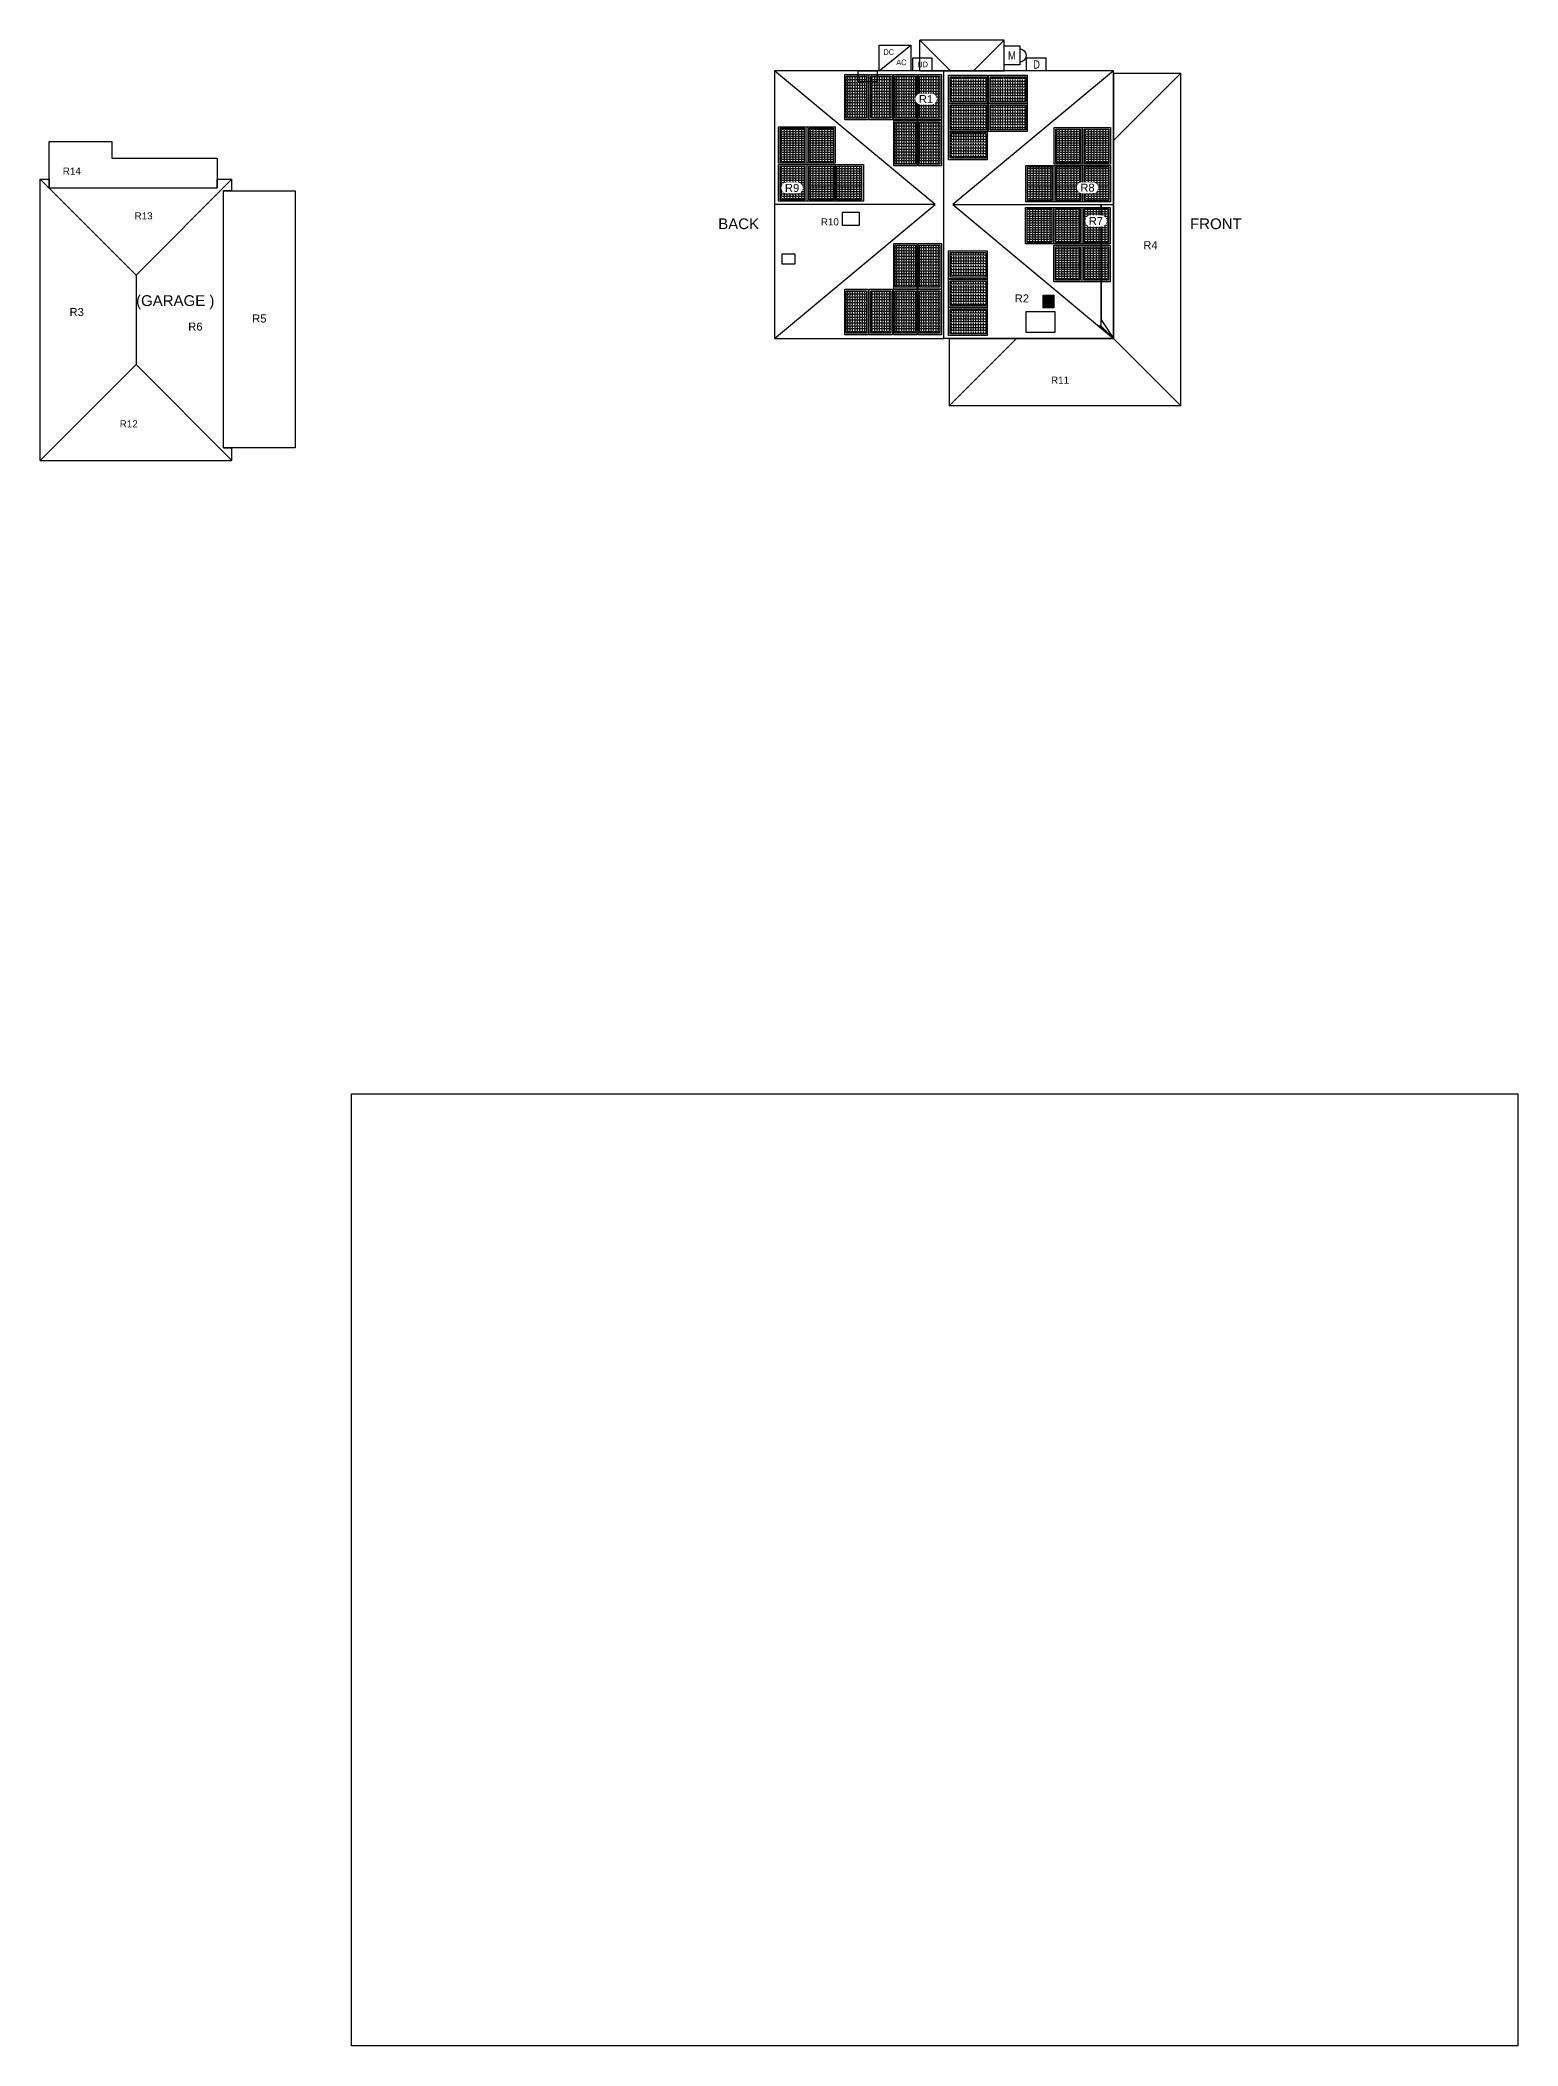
# Model space of a CAD drawing. Header units: feet. Extents: x -13431 to 10655, y 10829 to 29871.
# Drawn here: x 5093 to 7198, y 10829 to 13686 of the extents above; entities that cross this region are included whole.
import ezdxf
from ezdxf.enums import TextEntityAlignment as Align

# ---------------------------------------------------------------- set-up
doc = ezdxf.new("R2010")
doc.units = ezdxf.units.FT
doc.header["$MEASUREMENT"] = 0
doc.set_wipeout_variables(frame=1)
for name, color, linetype in [('E - MODULE', 7, 'Continuous'), ('MODULE FRAME', 9, 'Continuous'), ('MODULE HATCH', 7, 'Continuous'), ('N - ROOF NUMBERS', 7, 'Continuous'), ('R - ROOF LINES', 7, 'Continuous'), ('Z - TITLEBLOCK TXT', 7, 'Continuous')]:
    doc.layers.add(name, color=color, linetype=linetype)
doc.styles.add('PAPER SPACE TXT', font='technic_.ttf', dxfattribs={"height": 0.125})
doc.styles.add('TITLE BBLOCK TEXT', font='ARIALUNI.TTF')
picture_1 = doc.add_image_def('image2.png', size_in_pixel=(490, 400))

# ---------------------------------------------------------------- blocks, each defined once
blk = doc.blocks.new('ROOF5_ID')
at = {"color": 3}
blk.add_wipeout([(-7.3, -6.7), (-5.7, -6.7), (-4.2, -6.7), (-2.6, -6.7), (-1, -6.7), (0.6, -6.7), (2.1, -6.7), (3.7, -6.7), (5.3, -6.7), (6.9, -6.7), (8.4, -6.6), (9.9, -6.3), (11.4, -5.6), (12.6, -4.6), (13.7, -3.5), (14.5, -2.1), (15, -0.6), (15.2, 0.9), (15, 2.5), (14.6, 4), (13.9, 5.4), (12.9, 6.6), (11.7, 7.6), (10.4, 8.4), (8.9, 8.9), (7.3, 9), (5.7, 9), (4.2, 9), (2.6, 9), (1, 9), (-0.6, 9), (-2.1, 9), (-3.7, 9), (-5.3, 9), (-6.9, 9), (-8.4, 8.9), (-9.9, 8.5), (-11.4, 7.9), (-12.6, 6.9), (-13.7, 5.8), (-14.5, 4.4), (-15, 2.9), (-15.2, 1.4), (-15, -0.2), (-14.6, -1.7), (-13.9, -3.1), (-12.9, -4.3), (-11.7, -5.3), (-10.4, -6.1), (-8.9, -6.6)], dxfattribs=at)
at = {"layer": 'Z - TITLEBLOCK TXT', "color": 7, "style": 'TITLE BBLOCK TEXT'}
blk.add_text('R5', height=11.4, rotation=359.9886, dxfattribs=at).set_placement((0, 1.1), align=Align.MIDDLE_CENTER)
blk = doc.blocks.new('ROOF6_ID')
at = {"color": 3}
blk.add_wipeout([(-7.3, -6.7), (-5.7, -6.7), (-4.2, -6.7), (-2.6, -6.7), (-1, -6.7), (0.6, -6.7), (2.1, -6.7), (3.7, -6.7), (5.3, -6.7), (6.9, -6.7), (8.4, -6.6), (9.9, -6.3), (11.4, -5.6), (12.6, -4.6), (13.7, -3.5), (14.5, -2.1), (15, -0.6), (15.2, 0.9), (15, 2.5), (14.6, 4), (13.9, 5.4), (12.9, 6.6), (11.7, 7.6), (10.4, 8.4), (8.9, 8.9), (7.3, 9), (5.7, 9), (4.2, 9), (2.6, 9), (1, 9), (-0.6, 9), (-2.1, 9), (-3.7, 9), (-5.3, 9), (-6.9, 9), (-8.4, 8.9), (-9.9, 8.5), (-11.4, 7.9), (-12.6, 6.9), (-13.7, 5.8), (-14.5, 4.4), (-15, 2.9), (-15.2, 1.4), (-15, -0.2), (-14.6, -1.7), (-13.9, -3.1), (-12.9, -4.3), (-11.7, -5.3), (-10.4, -6.1), (-8.9, -6.6)], dxfattribs=at)
at = {"layer": 'Z - TITLEBLOCK TXT', "color": 7, "style": 'TITLE BBLOCK TEXT'}
blk.add_text('R6', height=11.4, rotation=359.9886, dxfattribs=at).set_placement((0, 1.1), align=Align.MIDDLE_CENTER)
blk = doc.blocks.new('ROOF13_ID')
at = {"color": 3}
blk.add_wipeout([(7.3, 7.9), (8.9, 7.7), (10.4, 7.2), (11.7, 6.5), (12.9, 5.5), (13.9, 4.3), (14.6, 2.9), (15, 1.3), (15.2, -0.2), (15, -1.8), (14.5, -3.3), (13.7, -4.6), (12.6, -5.8), (11.4, -6.7), (9.9, -7.4), (8.4, -7.8), (6.9, -7.9), (5.3, -7.9), (3.7, -7.9), (2.1, -7.9), (0.6, -7.9), (-1, -7.9), (-2.6, -7.9), (-4.2, -7.9), (-5.7, -7.9), (-7.3, -7.9), (-8.9, -7.7), (-10.4, -7.2), (-11.7, -6.5), (-12.9, -5.5), (-13.9, -4.3), (-14.6, -2.9), (-15, -1.3), (-15.2, 0.2), (-15, 1.8), (-14.5, 3.3), (-13.7, 4.6), (-12.6, 5.8), (-11.4, 6.7), (-9.9, 7.4), (-8.4, 7.8), (-6.9, 7.9), (-5.3, 7.9), (-3.7, 7.9), (-2.1, 7.9), (-0.6, 7.9), (1, 7.9), (2.6, 7.9), (4.2, 7.9), (5.7, 7.9)], dxfattribs=at)
at = {"layer": 'Z - TITLEBLOCK TXT', "color": 7, "style": 'TITLE BBLOCK TEXT'}
blk.add_text('R13', height=10.03, rotation=359.9886, dxfattribs=at).set_placement((0.1, 0), align=Align.MIDDLE_CENTER)
blk = doc.blocks.new('ROOF3_ID')
at = {"color": 3}
blk.add_wipeout([(-7.3, -7.4), (-5.7, -7.4), (-4.2, -7.4), (-2.6, -7.4), (-1, -7.4), (0.6, -7.4), (2.1, -7.4), (3.7, -7.4), (5.3, -7.4), (6.9, -7.4), (8.4, -7.3), (9.9, -7), (11.4, -6.3), (12.6, -5.3), (13.7, -4.2), (14.5, -2.8), (15, -1.3), (15.2, 0.2), (15, 1.8), (14.6, 3.3), (13.9, 4.7), (12.9, 5.9), (11.7, 6.9), (10.4, 7.7), (8.9, 8.2), (7.3, 8.3), (5.7, 8.3), (4.2, 8.3), (2.6, 8.3), (1, 8.3), (-0.6, 8.3), (-2.1, 8.3), (-3.7, 8.3), (-5.3, 8.3), (-6.9, 8.3), (-8.4, 8.2), (-9.9, 7.9), (-11.4, 7.2), (-12.6, 6.2), (-13.7, 5.1), (-14.5, 3.7), (-15, 2.2), (-15.2, 0.7), (-15, -0.9), (-14.6, -2.4), (-13.9, -3.8), (-12.9, -5), (-11.7, -6), (-10.4, -6.8), (-8.9, -7.3)], dxfattribs=at)
at = {"layer": 'Z - TITLEBLOCK TXT', "color": 7, "style": 'TITLE BBLOCK TEXT'}
blk.add_text('R3', height=11.4, rotation=359.9886, dxfattribs=at).set_placement((0, 0.5), align=Align.MIDDLE_CENTER)
blk = doc.blocks.new('ROOF12_ID')
at = {"color": 3}
blk.add_wipeout([(7.5, 7.9), (9.1, 7.7), (10.6, 7.2), (12, 6.5), (13.2, 5.5), (14.1, 4.3), (14.9, 2.9), (15.3, 1.3), (15.4, -0.2), (15.2, -1.8), (14.7, -3.3), (13.9, -4.6), (12.8, -5.8), (11.6, -6.7), (10.2, -7.4), (8.7, -7.8), (7.1, -7.9), (5.5, -7.9), (3.9, -7.9), (2.4, -7.9), (0.8, -7.9), (-0.8, -7.9), (-2.3, -7.9), (-3.9, -7.9), (-5.5, -7.9), (-7.1, -7.9), (-8.6, -7.7), (-10.1, -7.2), (-11.5, -6.5), (-12.7, -5.5), (-13.7, -4.3), (-14.4, -2.9), (-14.8, -1.3), (-14.9, 0.2), (-14.7, 1.8), (-14.2, 3.3), (-13.4, 4.6), (-12.4, 5.8), (-11.1, 6.7), (-9.7, 7.4), (-8.2, 7.8), (-6.6, 7.9), (-5.1, 7.9), (-3.5, 7.9), (-1.9, 7.9), (-0.3, 7.9), (1.2, 7.9), (2.8, 7.9), (4.4, 7.9), (6, 7.9)], dxfattribs=at)
at = {"layer": 'Z - TITLEBLOCK TXT', "color": 7, "style": 'TITLE BBLOCK TEXT'}
blk.add_text('R12', height=10.03, rotation=359.9886, dxfattribs=at).set_placement((0.3, 0), align=Align.MIDDLE_CENTER)
blk = doc.blocks.new('ROOF14_ID')
at = {"color": 3}
blk.add_wipeout([(7.3, 7.9), (8.9, 7.7), (10.4, 7.2), (11.7, 6.5), (12.9, 5.5), (13.9, 4.3), (14.6, 2.9), (15, 1.3), (15.2, -0.2), (15, -1.8), (14.5, -3.3), (13.7, -4.6), (12.6, -5.8), (11.4, -6.7), (9.9, -7.4), (8.4, -7.8), (6.9, -7.9), (5.3, -7.9), (3.7, -7.9), (2.1, -7.9), (0.6, -7.9), (-1, -7.9), (-2.6, -7.9), (-4.2, -7.9), (-5.7, -7.9), (-7.3, -7.9), (-8.9, -7.7), (-10.4, -7.2), (-11.7, -6.5), (-12.9, -5.5), (-13.9, -4.3), (-14.6, -2.9), (-15, -1.3), (-15.2, 0.2), (-15, 1.8), (-14.5, 3.3), (-13.7, 4.6), (-12.6, 5.8), (-11.4, 6.7), (-9.9, 7.4), (-8.4, 7.8), (-6.9, 7.9), (-5.3, 7.9), (-3.7, 7.9), (-2.1, 7.9), (-0.6, 7.9), (1, 7.9), (2.6, 7.9), (4.2, 7.9), (5.7, 7.9)], dxfattribs=at)
at = {"layer": 'Z - TITLEBLOCK TXT', "color": 7, "style": 'TITLE BBLOCK TEXT'}
blk.add_text('R14', height=10.03, rotation=359.9886, dxfattribs=at).set_placement((0.1, 0), align=Align.MIDDLE_CENTER)
blk = doc.blocks.new('ROOF9_ID')
at = {"color": 3}
blk.add_wipeout([(-7.3, -8.1), (-5.7, -8.1), (-4.2, -8.1), (-2.6, -8.1), (-1, -8.1), (0.6, -8.1), (2.1, -8.1), (3.7, -8.1), (5.3, -8.1), (6.9, -8.1), (8.4, -8), (9.9, -7.6), (11.4, -7), (12.6, -6), (13.7, -4.9), (14.5, -3.5), (15, -2), (15.2, -0.5), (15, 1.1), (14.6, 2.6), (13.9, 4), (12.9, 5.2), (11.7, 6.3), (10.4, 7), (8.9, 7.5), (7.3, 7.6), (5.7, 7.6), (4.2, 7.6), (2.6, 7.6), (1, 7.6), (-0.6, 7.6), (-2.1, 7.6), (-3.7, 7.6), (-5.3, 7.6), (-6.9, 7.6), (-8.4, 7.5), (-9.9, 7.2), (-11.4, 6.5), (-12.6, 5.6), (-13.7, 4.4), (-14.5, 3), (-15, 1.5), (-15.2, 0), (-15, -1.6), (-14.6, -3.1), (-13.9, -4.5), (-12.9, -5.7), (-11.7, -6.7), (-10.4, -7.5), (-8.9, -7.9)], dxfattribs=at)
at = {"layer": 'Z - TITLEBLOCK TXT', "color": 7, "style": 'TITLE BBLOCK TEXT'}
blk.add_text('R9', height=11.4, rotation=359.9886, dxfattribs=at).set_placement((0, -0.2), align=Align.MIDDLE_CENTER)
blk = doc.blocks.new('ROOF11_ID')
at = {"color": 3}
blk.add_wipeout([(7.5, 8.1), (9.1, 7.9), (10.6, 7.4), (12, 6.7), (13.2, 5.7), (14.1, 4.4), (14.9, 3), (15.3, 1.5), (15.4, 0), (15.2, -1.6), (14.7, -3.1), (13.9, -4.4), (12.8, -5.6), (11.6, -6.5), (10.2, -7.2), (8.7, -7.6), (7.1, -7.7), (5.5, -7.7), (3.9, -7.7), (2.4, -7.7), (0.8, -7.7), (-0.8, -7.7), (-2.3, -7.7), (-3.9, -7.7), (-5.5, -7.7), (-7.1, -7.7), (-8.6, -7.5), (-10.1, -7.1), (-11.5, -6.3), (-12.7, -5.3), (-13.7, -4.1), (-14.4, -2.7), (-14.8, -1.2), (-14.9, 0.4), (-14.7, 2), (-14.2, 3.5), (-13.4, 4.8), (-12.4, 6), (-11.1, 6.9), (-9.7, 7.6), (-8.2, 8), (-6.6, 8.1), (-5.1, 8.1), (-3.5, 8.1), (-1.9, 8.1), (-0.3, 8.1), (1.2, 8.1), (2.8, 8.1), (4.4, 8.1), (6, 8.1)], dxfattribs=at)
at = {"layer": 'Z - TITLEBLOCK TXT', "color": 7, "style": 'TITLE BBLOCK TEXT'}
blk.add_text('R11', height=10.03, rotation=359.9886, dxfattribs=at).set_placement((0.3, 0.2), align=Align.MIDDLE_CENTER)
blk = doc.blocks.new('ROOF1_ID')
at = {"color": 3}
blk.add_wipeout([(-7.5, -8.1), (-5.9, -8.1), (-4.4, -8.1), (-2.8, -8.1), (-1.2, -8.1), (0.3, -8.1), (1.9, -8.1), (3.5, -8.1), (5.1, -8.1), (6.6, -8.1), (8.2, -8), (9.7, -7.6), (11.1, -7), (12.4, -6), (13.4, -4.9), (14.2, -3.5), (14.7, -2), (14.9, -0.5), (14.8, 1.1), (14.4, 2.6), (13.7, 4), (12.7, 5.2), (11.5, 6.3), (10.1, 7), (8.6, 7.5), (7.1, 7.6), (5.5, 7.6), (3.9, 7.6), (2.4, 7.6), (0.8, 7.6), (-0.8, 7.6), (-2.4, 7.6), (-3.9, 7.6), (-5.5, 7.6), (-7.1, 7.6), (-8.6, 7.5), (-10.2, 7.2), (-11.6, 6.5), (-12.8, 5.6), (-13.9, 4.4), (-14.7, 3), (-15.2, 1.5), (-15.4, 0), (-15.3, -1.6), (-14.8, -3.1), (-14.1, -4.5), (-13.2, -5.7), (-12, -6.7), (-10.6, -7.5), (-9.1, -7.9)], dxfattribs=at)
at = {"layer": 'Z - TITLEBLOCK TXT', "color": 7, "style": 'TITLE BBLOCK TEXT'}
blk.add_text('R1', height=11.4, rotation=359.9886, dxfattribs=at).set_placement((-0.2, -0.2), align=Align.MIDDLE_CENTER)
blk = doc.blocks.new('ROOF2_ID')
at = {"color": 3}
blk.add_wipeout([(-7.3, -7.8), (-5.7, -7.8), (-4.2, -7.8), (-2.6, -7.8), (-1, -7.8), (0.6, -7.8), (2.1, -7.8), (3.7, -7.8), (5.3, -7.8), (6.9, -7.8), (8.4, -7.7), (9.9, -7.3), (11.4, -6.6), (12.6, -5.7), (13.7, -4.5), (14.5, -3.2), (15, -1.7), (15.2, -0.1), (15, 1.5), (14.6, 3), (13.9, 4.4), (12.9, 5.6), (11.7, 6.6), (10.4, 7.4), (8.9, 7.8), (7.3, 8), (5.7, 8), (4.2, 8), (2.6, 8), (1, 8), (-0.6, 8), (-2.1, 8), (-3.7, 8), (-5.3, 8), (-6.9, 8), (-8.4, 7.9), (-9.9, 7.5), (-11.4, 6.8), (-12.6, 5.9), (-13.7, 4.7), (-14.5, 3.4), (-15, 1.9), (-15.2, 0.3), (-15, -1.2), (-14.6, -2.7), (-13.9, -4.1), (-12.9, -5.4), (-11.7, -6.4), (-10.4, -7.1), (-8.9, -7.6)], dxfattribs=at)
at = {"layer": 'Z - TITLEBLOCK TXT', "style": 'TITLE BBLOCK TEXT'}
blk.add_text('R2', height=11.4, rotation=359.9886, dxfattribs=at).set_placement((0, 0.1), align=Align.MIDDLE_CENTER)
blk = doc.blocks.new('ROOF8_ID')
at = {"color": 3}
blk.add_wipeout([(-7.8, -8.1), (-6.2, -8.1), (-4.7, -8.1), (-3.1, -8.1), (-1.5, -8.1), (0.1, -8.1), (1.6, -8.1), (3.2, -8.1), (4.8, -8.1), (6.3, -8.1), (7.9, -8), (9.4, -7.6), (10.8, -7), (12.1, -6), (13.1, -4.8), (13.9, -3.5), (14.4, -2), (14.6, -0.4), (14.5, 1.1), (14.1, 2.6), (13.4, 4), (12.4, 5.3), (11.2, 6.3), (9.8, 7), (8.3, 7.5), (6.8, 7.6), (5.2, 7.6), (3.6, 7.6), (2.1, 7.6), (0.5, 7.6), (-1.1, 7.6), (-2.6, 7.6), (-4.2, 7.6), (-5.8, 7.6), (-7.4, 7.6), (-8.9, 7.6), (-10.5, 7.2), (-11.9, 6.5), (-13.1, 5.6), (-14.2, 4.4), (-15, 3), (-15.5, 1.6), (-15.7, 0), (-15.6, -1.6), (-15.1, -3.1), (-14.4, -4.5), (-13.4, -5.7), (-12.2, -6.7), (-10.9, -7.5), (-9.4, -7.9)], dxfattribs=at)
at = {"layer": 'Z - TITLEBLOCK TXT', "color": 7, "style": 'TITLE BBLOCK TEXT'}
blk.add_text('R8', height=11.4, rotation=359.9886, dxfattribs=at).set_placement((-0.5, -0.2), align=Align.MIDDLE_CENTER)
blk = doc.blocks.new('ROOF7_ID')
at = {"color": 3}
blk.add_wipeout([(-7.3, -7.1), (-5.7, -7.1), (-4.2, -7.1), (-2.6, -7.1), (-1, -7.1), (0.6, -7.1), (2.1, -7.1), (3.7, -7.1), (5.3, -7.1), (6.9, -7.1), (8.4, -7), (9.9, -6.6), (11.4, -5.9), (12.6, -5), (13.7, -3.8), (14.5, -2.5), (15, -1), (15.2, 0.6), (15, 2.1), (14.6, 3.6), (13.9, 5), (12.9, 6.3), (11.7, 7.3), (10.4, 8), (8.9, 8.5), (7.3, 8.7), (5.7, 8.7), (4.2, 8.7), (2.6, 8.7), (1, 8.7), (-0.6, 8.7), (-2.1, 8.7), (-3.7, 8.7), (-5.3, 8.7), (-6.9, 8.7), (-8.4, 8.6), (-9.9, 8.2), (-11.4, 7.5), (-12.6, 6.6), (-13.7, 5.4), (-14.5, 4), (-15, 2.6), (-15.2, 1), (-15, -0.6), (-14.6, -2.1), (-13.9, -3.5), (-12.9, -4.7), (-11.7, -5.7), (-10.4, -6.5), (-8.9, -6.9)], dxfattribs=at)
at = {"layer": 'Z - TITLEBLOCK TXT', "color": 7, "style": 'TITLE BBLOCK TEXT'}
blk.add_text('R7', height=11.4, rotation=359.9886, dxfattribs=at).set_placement((0, 0.8), align=Align.MIDDLE_CENTER)
blk = doc.blocks.new('ROOF4_ID')
at = {"color": 3}
blk.add_wipeout([(-7.3, -7.1), (-5.7, -7.1), (-4.2, -7.1), (-2.6, -7.1), (-1, -7.1), (0.6, -7.1), (2.1, -7.1), (3.7, -7.1), (5.3, -7.1), (6.9, -7.1), (8.4, -7), (9.9, -6.6), (11.4, -5.9), (12.6, -5), (13.7, -3.8), (14.5, -2.5), (15, -1), (15.2, 0.6), (15, 2.1), (14.6, 3.6), (13.9, 5), (12.9, 6.3), (11.7, 7.3), (10.4, 8), (8.9, 8.5), (7.3, 8.7), (5.7, 8.7), (4.2, 8.7), (2.6, 8.7), (1, 8.7), (-0.6, 8.7), (-2.1, 8.7), (-3.7, 8.7), (-5.3, 8.7), (-6.9, 8.7), (-8.4, 8.6), (-9.9, 8.2), (-11.4, 7.5), (-12.6, 6.6), (-13.7, 5.4), (-14.5, 4.1), (-15, 2.6), (-15.2, 1), (-15, -0.6), (-14.6, -2.1), (-13.9, -3.5), (-12.9, -4.7), (-11.7, -5.7), (-10.4, -6.5), (-8.9, -6.9)], dxfattribs=at)
at = {"layer": 'Z - TITLEBLOCK TXT', "color": 7, "style": 'TITLE BBLOCK TEXT'}
blk.add_text('R4', height=11.4, rotation=359.9886, dxfattribs=at).set_placement((0, 0.8), align=Align.MIDDLE_CENTER)
blk = doc.blocks.new('ROOF10_ID')
at = {"color": 3}
blk.add_wipeout([(6.9, 7.7), (8.4, 7.5), (9.9, 7), (11.3, 6.3), (12.5, 5.3), (13.5, 4.1), (14.2, 2.7), (14.6, 1.1), (14.7, -0.4), (14.5, -2), (14, -3.5), (13.2, -4.8), (12.2, -6), (10.9, -6.9), (9.5, -7.6), (8, -8), (6.4, -8.1), (4.9, -8.1), (3.3, -8.1), (1.7, -8.1), (0.1, -8.1), (-1.4, -8.1), (-3, -8.1), (-4.6, -8.1), (-6.1, -8.1), (-7.7, -8.1), (-9.3, -7.9), (-10.8, -7.4), (-12.2, -6.7), (-13.4, -5.7), (-14.3, -4.4), (-15, -3.1), (-15.5, -1.5), (-15.6, 0), (-15.4, 1.6), (-14.9, 3.1), (-14.1, 4.4), (-13, 5.6), (-11.8, 6.5), (-10.4, 7.2), (-8.8, 7.6), (-7.3, 7.7), (-5.7, 7.7), (-4.1, 7.7), (-2.6, 7.7), (-1, 7.7), (0.6, 7.7), (2.2, 7.7), (3.7, 7.7), (5.3, 7.7)], dxfattribs=at)
at = {"layer": 'Z - TITLEBLOCK TXT', "color": 7, "style": 'TITLE BBLOCK TEXT'}
blk.add_text('R10', height=10.03, rotation=359.9886, dxfattribs=at).set_placement((-0.4, -0.2), align=Align.MIDDLE_CENTER)
blk = doc.blocks.new('genesis_module')
at = {"layer": 'MODULE HATCH'}
h = blk.add_hatch(dxfattribs=at)
h.set_pattern_fill('ANGLE', color=9, scale=15)
h.set_pattern_definition([(0, (1.7324, 8.3642), (0, 4.125), [3, -1.125]), (90, (1.7324, 8.3642), (-4.125, 3e-16), [3, -1.125])])
h.paths.add_polyline_path([(-17.5, 30), (-17.5, -29.9), (17.6, -29.9), (17.6, 30)])
at = {"color": 4}
blk.add_lwpolyline([(-20, 32.5), (20, 32.5), (20, -32.5), (-20, -32.5)], close=True, dxfattribs=at)
at = {"layer": 'MODULE FRAME', "color": 7, "linetype": 'Continuous', "flags": 128}
blk.add_lwpolyline([(20, -32.5), (-20, -32.5), (-20, 32.5), (20, 32.5)], close=True, dxfattribs=at)
at = {"layer": 'MODULE FRAME', "color": 8, "linetype": 'Continuous', "flags": 128}
blk.add_lwpolyline([(17.6, -29.9), (-17.5, -29.9), (-17.5, 30), (17.6, 30)], close=True, dxfattribs=at)
blk = doc.blocks.new('Roof9')
at = {"layer": 'E - MODULE', "color": 3, "extrusion": (-0.587747, 0.120647, 0.799999)}
for p in [(127.9, 488.5, 743.9), (168.2, 421.1, 743.9), (168.2, 488.5, 743.9), (208.6, 421.1, 743.9), (208.6, 488.5, 743.9)]:
    blk.add_blockref('genesis_module', p, dxfattribs=at)
blk = doc.blocks.new('Roof2')
at = {"layer": 'E - MODULE', "color": 3, "extrusion": (0.106585, 0.519241, 0.847956)}
for p in [(189.1, 374.1, 783.2), (148.7, 374.1, 783.2), (189.1, 441.4, 783.2), (148.7, 441.4, 783.2), (108.3, 441.4, 783.2), (-61.1, 441.4, 783.2), (-101.5, 441.4, 783.2), (-141.9, 441.4, 783.2)]:
    blk.add_blockref('genesis_module', p, dxfattribs=at)
blk = doc.blocks.new('Roof8')
at = {"layer": 'E - MODULE', "color": 3, "extrusion": (-0.587747, 0.120647, 0.799999)}
for p in [(-224, 422.5, 743.9), (-224, 489.8, 743.9), (-183.6, 422.5, 743.9), (-183.6, 489.8, 743.9), (-143.2, 489.8, 743.9)]:
    blk.add_blockref('genesis_module', p, dxfattribs=at)
blk = doc.blocks.new('Roof7')
at = {"layer": 'E - MODULE', "color": 3, "extrusion": (0.587747, -0.120647, 0.799999)}
for p in [(223.7, 529.1, 714.4), (223.7, 461.7, 714.4), (183.3, 529.1, 714.4), (183.3, 461.7, 714.4), (142.9, 529.1, 714.4)]:
    blk.add_blockref('genesis_module', p, dxfattribs=at)
blk = doc.blocks.new('A$C6EF85B4C')
h = blk.add_hatch()
h.set_pattern_fill('ANGLE', color=9, scale=15)
h.set_pattern_definition([(0, (0, 0), (0, 4.125), [3, -1.125]), (90, (0, 0), (-4.125, 3e-16), [3, -1.125])])
h.paths.add_polyline_path([(-19.2, 21.6), (-19.2, -38.3), (14.8, -38.3), (14.8, 21.6)])
at = {"layer": 'MODULE FRAME', "color": 7, "linetype": 'Continuous', "flags": 128}
blk.add_lwpolyline([(17.3, -40.8), (-21.7, -40.8), (-21.7, 24.1), (17.3, 24.1)], close=True, dxfattribs=at)
at = {"layer": 'MODULE FRAME', "color": 8, "linetype": 'Continuous', "flags": 128}
blk.add_lwpolyline([(14.8, -38.3), (-19.2, -38.3), (-19.2, 21.6), (14.8, 21.6)], close=True, dxfattribs=at)
blk = doc.blocks.new('Roof1')
at = {"layer": 'MODULE HATCH', "linetype": 'Continuous', "extrusion": (-0.529999, -7.24224e-08, 0.847998), "rotation": 269.9999933608017}
for p in [(-13595.9, 5408.5, -3146.3), (-13595.9, 5449.6, -3146.3), (-13595.9, 5490.6, -3146.3), (-13595.9, 5531.7, -3146.3), (-13530.7, 5490.6, -3146.3), (-13530.7, 5531.7, -3146.3), (-13355.1, 5490.6, -3146.3), (-13355.1, 5531.7, -3146.3), (-13289.9, 5408.5, -3146.3), (-13289.9, 5449.6, -3146.3), (-13289.9, 5490.6, -3146.3), (-13289.9, 5531.7, -3146.3)]:
    blk.add_blockref('A$C6EF85B4C', p, dxfattribs=at)

msp = doc.modelspace()

# ---------------------------------------------------------------- hatches: boundary and pattern name
h = msp.add_hatch(color=3)
h.dxf.hatch_style = 1
h.paths.add_polyline_path([(6235.91, 13421.5), (6235.91, 13440.7), (6259.91, 13440.7), (6259.91, 13421.5)], flags=17)
edge = h.paths.add_edge_path(flags=17)
edge.add_line((6235.91, 13440.7), (6259.91, 13440.7))
edge.add_line((6235.91, 13421.5), (6235.91, 13440.7))
edge.add_line((6259.91, 13421.5), (6235.91, 13421.5))
h = msp.add_hatch(color=3)
h.dxf.hatch_style = 1
h.paths.add_polyline_path([(6168.23, 13366.7), (6150.23, 13366.7), (6150.23, 13381.1), (6168.23, 13381.1)], flags=17)
edge = h.paths.add_edge_path(flags=17)
edge.add_line((6150.23, 13381.1), (6168.23, 13381.1))
edge.add_line((6168.23, 13381.1), (6168.23, 13366.7))
edge.add_line((6168.23, 13366.7), (6150.23, 13366.7))
h = msp.add_hatch(color=3)
h.dxf.hatch_style = 1
h.paths.add_polyline_path([(6537.16, 13322.25), (6537.16, 13304.25), (6521.89, 13304.25), (6521.89, 13322.25)])
edge = h.paths.add_edge_path(flags=17)
edge.add_line((6521.89, 13322.25), (6537.16, 13322.25))
edge.add_line((6521.89, 13322.25), (6537.16, 13322.25))
h = msp.add_hatch(color=3)
h.dxf.hatch_style = 1
h.paths.add_polyline_path([(6497.75, 13299.03), (6538.46, 13299.03), (6538.46, 13269.03), (6497.75, 13269.03)], flags=17)
edge = h.paths.add_edge_path(flags=17)
edge.add_line((6497.75, 13269.03), (6497.75, 13299.03))
edge.add_line((6538.46, 13269.03), (6497.75, 13269.03))
edge.add_line((6497.75, 13299.03), (6538.46, 13299.03))

# ---------------------------------------------------------------- linework, layer by layer
at = {"color": 1, "flags": 128}
msp.add_lwpolyline([(6288.34, 13641.87), (6288.34, 13678.45), (6333.25, 13678.45), (6333.25, 13641.86), (6288.34, 13641.87), (6333.25, 13678.45)], dxfattribs=at)
at = {"color": 1}
for points, elevation in [([(6336.14, 13660.13), (6363.35, 13660.13), (6363.35, 13641.86), (6336.14, 13641.87)], 164.81), ([(6498.16, 13660.13), (6525.37, 13660.13), (6525.37, 13641.86), (6498.16, 13641.87)], 202.09), ([(6258.24, 13641.87), (6285.45, 13641.87), (6285.45, 13626.32), (6258.24, 13626.32)], -164.81)]:
    msp.add_lwpolyline(points, close=True, dxfattribs=dict(at, elevation=elevation))
at = {"color": 1, "elevation": 159.09, "flags": 128}
msp.add_lwpolyline([(6488.34, 13654.51), (6488.34, 13650.09), (6466.18, 13650.09), (6466.18, 13677.3), (6488.34, 13677.3), (6488.34, 13672.87, -1.0000863), (6488.34, 13654.51), (6488.34, 13654.51), (6488.34, 13650.09), (6466.18, 13650.09), (6466.18, 13677.3), (6488.34, 13677.3), (6488.34, 13654.51)], format="xyb", dxfattribs=at)
at = {"layer": 'R - ROOF LINES', "color": 3}
for p, q in [((6346.18, 13641.86, 159.09), (6346.18, 13685.52, 159.09)), ((6346.18, 13685.52, 159.09), (6389.83, 13641.86, 173.64)), ((6466.18, 13685.52, 159.09), (6346.18, 13685.52, 159.09)), ((6466.18, 13685.52, 159.09), (6422.52, 13641.86, 173.64)), ((6466.18, 13641.86, 159.09), (6466.18, 13685.52, 159.09)), ((6367.78, 13451.24, 269.6), (6139.04, 13641.86, 126.63)), ((6139.04, 13641.86, 126.63), (6139.04, 13451.24, 269.6)), ((6380.52, 13641.86, 277.56), (6139.04, 13641.86, 126.63)), ((6346.18, 13641.86, 159.09), (6380.52, 13641.86, 170.54)), ((6380.52, 13641.86, 170.54), (6389.83, 13641.86, 173.64)), ((6622.01, 13641.86, 126.63), (6380.52, 13641.86, 277.56)), ((6380.52, 13260.62, 277.56), (6380.52, 13641.86, 277.56)), ((6389.83, 13641.86, 173.64), (6422.52, 13641.86, 173.64)), ((6622.01, 13641.86, 126.63), (6393.26, 13451.24, 269.6)), ((6422.52, 13641.86, 173.64), (6466.18, 13641.86, 159.09)), ((6622.01, 13451.24, 269.6), (6622.01, 13641.86, 126.63)), ((6718.01, 13638.62, 10.63), (6622.01, 13542.62, 42.63)), ((6622.01, 13638.62, 10.63), (6718.01, 13638.62, 10.63)), ((6622.01, 13638.62, 10.63), (6622.01, 13542.62, 42.63)), ((6718.01, 13164.62, 10.63), (6718.01, 13638.62, 10.63)), ((5106.52, 13475.32, 6), (5106.52, 13541.32, -5)), ((5106.52, 13541.32, -5), (5195.49, 13541.32, -5)), ((5195.49, 13541.32, -5), (5195.49, 13517.32, -1)), ((6622.01, 13542.62, 42.63), (6622.01, 13451.24, 42.63)), ((5195.49, 13517.32, -1), (5345.49, 13517.32, -1)), ((5345.49, 13517.32, -1), (5345.49, 13475.32, 6)), ((5093.49, 13487.32), (5230.08, 13350.73, 68.29)), ((5093.49, 13487.32), (5106.52, 13487.32)), ((5093.49, 13087.03), (5093.49, 13487.32)), ((5106.52, 13487.32), (5106.52, 13475.32, 6)), ((5366.66, 13487.32), (5230.08, 13350.73, 68.29)), ((5345.49, 13475.32, 6), (5345.49, 13487.32)), ((5345.49, 13487.32), (5366.66, 13487.32)), ((5366.66, 13471.03), (5366.66, 13487.32)), ((5106.52, 13475.32, 6), (5345.49, 13475.32, 6)), ((5354.66, 13471.03, 6), (5456.66, 13471.03, -11)), ((5354.66, 13105.03, 6), (5354.66, 13471.03, 6)), ((5366.66, 13471.03), (5354.66, 13471.03, 6)), ((5456.66, 13471.03, -11), (5456.66, 13105.03, -11)), ((6367.78, 13451.24, 269.6), (6139.04, 13451.24, 269.6)), ((6139.04, 13451.24, 269.6), (6139.04, 13260.62, 126.63)), ((6139.04, 13260.62, 126.63), (6367.78, 13451.24, 269.6)), ((6235.91, 13440.7, 266.49), (6259.91, 13440.7, 266.49)), ((6235.91, 13440.7, 261.69), (6235.91, 13440.7, 266.49)), ((6235.91, 13440.7, 261.69), (6259.91, 13440.7, 261.69)), ((6235.91, 13421.5, 247.29), (6235.91, 13440.7, 261.69)), ((6235.91, 13421.5, 266.49), (6235.91, 13440.7, 266.49)), ((6259.91, 13440.7, 261.69), (6259.91, 13440.7, 266.49)), ((6259.91, 13440.7, 261.69), (6259.91, 13421.5, 247.29)), ((6259.91, 13440.7, 266.49), (6259.91, 13421.5, 266.49)), ((6393.26, 13451.24, 269.6), (6622.01, 13260.62, 126.63)), ((6393.26, 13451.24, 269.6), (6622.01, 13451.24, 269.6)), ((6604.01, 13451.24, 48.63), (6604.01, 13278.62, 48.63)), ((6604.18, 13451.24, 48.57), (6604.01, 13451.24, 48.63)), ((6604.18, 13451.24, 48.57), (6604.18, 13287.19, 48.57)), ((6622.01, 13260.62, 126.63), (6622.01, 13451.24, 269.6)), ((6622.01, 13451.24, 42.63), (6622.01, 13260.62, 42.63)), ((6235.91, 13421.5, 247.29), (6235.91, 13421.5, 266.49)), ((6259.91, 13421.5, 266.49), (6235.91, 13421.5, 266.49)), ((6259.91, 13421.5, 247.29), (6235.91, 13421.5, 247.29)), ((6259.91, 13421.5, 247.29), (6259.91, 13421.5, 266.49)), ((6150.23, 13366.7, 223.59), (6150.23, 13381.1, 223.59)), ((6150.23, 13381.1, 223.59), (6168.23, 13381.1, 223.59)), ((6150.23, 13381.1, 216.99), (6168.23, 13381.1, 216.99)), ((6150.23, 13381.1, 216.99), (6150.23, 13381.1, 223.59)), ((6150.23, 13366.7, 206.19), (6150.23, 13381.1, 216.99)), ((6150.23, 13366.7, 206.19), (6150.23, 13366.7, 223.59)), ((6168.23, 13366.7, 223.59), (6150.23, 13366.7, 223.59)), ((6168.23, 13366.7, 206.19), (6150.23, 13366.7, 206.19)), ((6168.23, 13381.1, 216.99), (6168.23, 13381.1, 223.59)), ((6168.23, 13381.1, 223.59), (6168.23, 13366.7, 223.59)), ((6168.23, 13381.1, 216.99), (6168.23, 13366.7, 206.19)), ((6168.23, 13366.7, 206.19), (6168.23, 13366.7, 223.59)), ((5230.08, 13350.73, 68.29), (5230.08, 13223.62, 68.29)), ((6521.89, 13322.25, 196.43), (6537.16, 13322.25, 196.43)), ((6521.89, 13304.25, 189.2), (6521.89, 13322.25, 189.2)), ((6521.89, 13304.25, 196.43), (6521.89, 13322.25, 196.43)), ((6521.89, 13322.25, 189.2), (6521.89, 13322.25, 196.43)), ((6521.89, 13322.25, 189.2), (6537.16, 13322.25, 179.66)), ((6537.16, 13322.25, 179.66), (6537.16, 13304.25, 179.66)), ((6537.16, 13322.25, 179.66), (6537.16, 13322.25, 196.43)), ((6537.16, 13322.25, 196.43), (6537.16, 13304.25, 196.43)), ((6497.75, 13299.03, 277.57), (6538.46, 13299.03, 277.57)), ((6497.75, 13269.03, 204.29), (6497.75, 13299.03, 204.29)), ((6497.75, 13269.03, 277.57), (6497.75, 13299.03, 277.57)), ((6497.75, 13299.03, 204.29), (6497.75, 13299.03, 277.57)), ((6497.75, 13299.03, 204.29), (6538.46, 13299.03, 178.85)), ((6521.89, 13304.25, 189.2), (6521.89, 13304.25, 196.43)), ((6537.16, 13304.25, 196.43), (6521.89, 13304.25, 196.43)), ((6537.16, 13304.25, 179.66), (6521.89, 13304.25, 189.2)), ((6537.16, 13304.25, 179.66), (6537.16, 13304.25, 196.43)), ((6538.46, 13299.03, 277.57), (6538.46, 13269.03, 277.57)), ((6538.46, 13299.03, 178.85), (6538.46, 13299.03, 277.57)), ((6538.46, 13299.03, 178.85), (6538.46, 13269.03, 178.85)), ((6604.18, 13287.19, 48.57), (6622.01, 13260.62, 42.63)), ((6139.04, 13260.62, 126.63), (6380.52, 13260.62, 277.56)), ((6622.01, 13260.62, 126.63), (6380.52, 13260.62, 277.56)), ((6388.01, 13164.62, 10.63), (6484.01, 13260.62, 42.63)), ((6388.01, 13260.62, 10.63), (6484.01, 13260.62, 42.63)), ((6388.01, 13260.62, 10.63), (6388.01, 13164.62, 10.63)), ((6484.01, 13260.62, 42.63), (6622.01, 13260.62, 42.63)), ((6538.46, 13269.03, 277.57), (6497.75, 13269.03, 277.57)), ((6497.75, 13269.03, 204.29), (6497.75, 13269.03, 277.57)), ((6538.46, 13269.03, 178.85), (6497.75, 13269.03, 204.29)), ((6538.46, 13269.03, 178.85), (6538.46, 13269.03, 277.57)), ((6622.01, 13260.62, 42.63), (6600.41, 13278.62, 48.63)), ((6600.41, 13278.62, 48.63), (6604.01, 13278.62, 48.63)), ((6604.01, 13278.62, 48.63), (6622.01, 13260.62, 42.63)), ((6622.01, 13260.62, 42.63), (6718.01, 13164.62, 10.63)), ((5230.08, 13223.62, 68.29), (5093.49, 13087.03)), ((5366.66, 13087.03), (5230.08, 13223.62, 68.29)), ((6718.01, 13164.62, 10.63), (6388.01, 13164.62, 10.63)), ((5093.49, 13087.03), (5366.66, 13087.03)), ((5456.66, 13105.03, -11), (5354.66, 13105.03, 6)), ((5354.66, 13105.03, 6), (5366.66, 13105.03)), ((5366.66, 13087.03), (5366.66, 13105.03))]:
    msp.add_line(p, q, dxfattribs=at)

# ---------------------------------------------------------------- block references
at = {"layer": 'E - MODULE', "color": 3, "rotation": 281.6}
for name in ['Roof2', 'Roof9', 'Roof8', 'Roof7']:
    msp.add_blockref(name, (6373.68, 13426.67, -641.81), dxfattribs=at)
at = {"layer": 'E - MODULE', "color": 3}
msp.add_blockref('Roof1', (0, 0), dxfattribs=at)
at = {"layer": 'N - ROOF NUMBERS', "color": 3}
for name, p in [('ROOF4_ID', (6674.54, 13392.7, 745.73)), ('ROOF3_ID', (5145.57, 13297.87, 745.73)), ('ROOF6_ID', (5314.58, 13276.49, 745.73)), ('ROOF5_ID', (5405.66, 13288.03, 745.73)), ('ROOF11_ID', (6545.5, 13201.22, 745.73))]:
    msp.add_blockref(name, p, dxfattribs=at)

# ---------------------------------------------------------------- texts
at = {"color": 1, "style": 'PAPER SPACE TXT'}
for s, height, p in [('DC', 7.986, (6301.82, 13668.47)), ('AC', 7.986, (6319.84, 13653.88)), ('UD', 7.986, (6350.11, 13650.94, 164.81)), ('M', 11.88, (6477.26, 13663.69, 159.09)), ('D', 11.88, (6512.3, 13650.91, 202.09))]:
    msp.add_text(s, height=height, dxfattribs=at).set_placement(p, align=Align.MIDDLE_CENTER)
msp.add_text('ep', height=7.986, rotation=359.99858, dxfattribs=at).set_placement((6271.84, 13635.1, -164.81), align=Align.MIDDLE_CENTER)
at = {"layer": 'Z - TITLEBLOCK TXT', "color": 7, "style": 'TITLE BBLOCK TEXT'}
for s, p in [('BACK', (6059.05, 13416.36)), ('FRONT', (6730.87, 13416.34)), ('(GARAGE )', (5230.08, 13306.98, 68.29))]:
    msp.add_text(s, height=15.299, rotation=359.98856, dxfattribs=at).set_placement(p)

# ---------------------------------------------------------------- pictures from other files: only their frames are drawn
at = {"color": 3}
image = msp.add_image(picture_1, insert=(5536.95, 10829.45), size_in_units=(1660.77, 1355.73), dxfattribs=dict(at, fade=30))
image.dxf.flags = 15

# ---------------------------------------------------------------- next in the draw order: block references
at = {"layer": 'N - ROOF NUMBERS', "color": 3}
for name, p in [('ROOF1_ID', (6355.15, 13601.81, 261.7)), ('ROOF14_ID', (5138.49, 13499.03, 2.05)), ('ROOF9_ID', (6164.18, 13475.3, 394.85)), ('ROOF8_ID', (6585.35, 13475.55, 428.63)), ('ROOF13_ID', (5240.77, 13435.24, 745.73)), ('ROOF10_ID', (6218.39, 13426.88, 251.32)), ('ROOF7_ID', (6596.86, 13427.18, 394.85)), ('ROOF2_ID', (6491.41, 13317.58, 208.25)), ('ROOF12_ID', (5219.38, 13139.11, 745.73))]:
    msp.add_blockref(name, p, dxfattribs=at)

doc.saveas('drawing.dxf')
